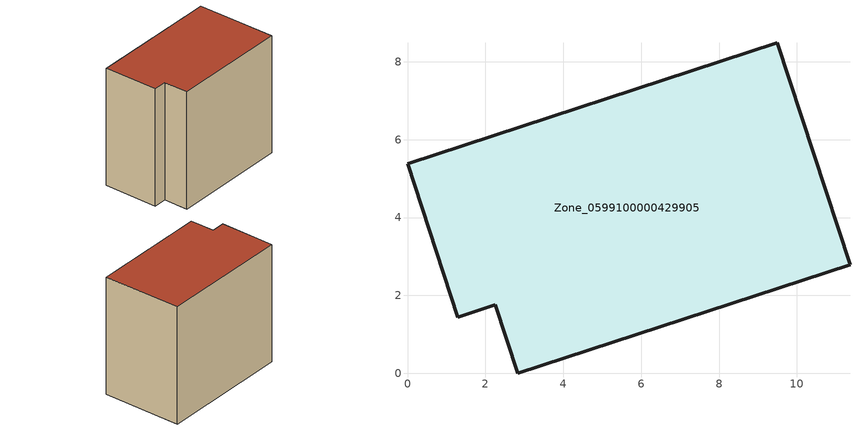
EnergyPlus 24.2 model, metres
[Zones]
Zone_0599100000429905
 floor ground (C_G): 0,5.39 9.5,8.49 11.36,2.79 2.83,0 2.25,1.75 1.29,1.44 z2.95
 wall outside (C_F): 9.5,8.49 0,5.39 1.29,1.44 2.25,1.75 2.83,0 11.36,2.79 9.5,8.49 z2.95:12.03
 roof outside (C_R): 11.36,2.79 9.5,8.49 0,5.39 1.29,1.44 2.25,1.75 2.83,0 z12.03
[BUILDING]
Pand.0599100000429905: North Axis=0; Terrain=City; Loads Convergence Tolerance Value=0.04; Temperature Convergence Tolerance Value=0.4; Solar Distribution=FullExterior; Maximum Number of Warmup Days=25; Minimum Number of Warmup Days=1
[Site:Location]
Rotterdam.The.Hague.AP_ZH_NLD Design_Conditions: Latitude=51.96; Longitude=4.45; Time Zone=1; Elevation=-4.5
[SITE:GROUNDTEMPERATURE:BUILDINGSURFACE]
18, 18, 18, 18, 18, 18, 18, 18, 18, 18, 18, 18
[MATERIAL] Thermal Absorptance=0.9; Solar Absorptance=0.7; Visible Absorptance=0.7
Name | Roughness | Thickness | Conductivity | Density | Specific Heat
G.TI.2006-2014 | MediumSmooth | 0.15 | 0.06 | 540 | 1210
F.TI.2006-2014 | Rough | 0.3 | 0.12 | 1920 | 840
R.TI.2006-2014 | MediumRough | 0.2 | 0.08 | 1500 | 1000
[CONSTRUCTION]
C_G: G.TI.2006-2014
C_F: F.TI.2006-2014
C_R: R.TI.2006-2014
[ZONE]
Zone_0599100000429905: Type=1; Multiplier=1; Ceiling Height=Autocalculate; Volume=Autocalculate; Floor Area=autocalculate; Part of Total Floor Area=Yes
[ZONEINFILTRATION:DESIGNFLOWRATE]
Infil_Zone_0599100000429905: Zone or ZoneList or Space or SpaceList=Zone_0599100000429905; Schedule=AlwaysOn; Design Flow Rate Calculation Method=Flow/Area; Flow Rate per Floor Area=0.0015; Constant Term Coefficient=1; Temperature Term Coefficient=0; Velocity Term Coefficient=0; Velocity Squared Term Coefficient=0
[HVACTEMPLATE:ZONE:IDEALLOADSAIRSYSTEM]
Zone_0599100000429905: Maximum Heating Supply Air Temperature=50; Minimum Cooling Supply Air Temperature=13; Maximum Heating Supply Air Humidity Ratio=0.0156; Minimum Cooling Supply Air Humidity Ratio=0.0077; Heating Limit=NoLimit; Cooling Limit=NoLimit; Dehumidification Control Type=ConstantSensibleHeatRatio; Cooling Sensible Heat Ratio=0.7; Dehumidification Setpoint=60; Humidification Control Type=None; Humidification Setpoint=30; Outdoor Air Method=None; Outdoor Air Flow Rate per Person=0.00944; Outdoor Air Flow Rate per Zone Floor Area=0; Outdoor Air Flow Rate per Zone=0; Demand Controlled Ventilation Type=None; Outdoor Air Economizer Type=NoEconomizer; Heat Recovery Type=None; Sensible Heat Recovery Effectiveness=0.7; Latent Heat Recovery Effectiveness=0.65
[ZONECONTROL:THERMOSTAT]
ThermostatControl_Zone_0599100000429905: Zone or ZoneList=Zone_0599100000429905; Control Type Schedule=DualSetpointControlType; Control 1=Thermostat_Zone_0599100000429905; Temperature Difference Between Cutout And Setpoint=0
[THERMOSTATSETPOINT:DUALSETPOINT]
Thermostat_Zone_0599100000429905: Heating Setpoint Temperature Schedule=HeatingSetpoint_Zone_0599100000429905; Cooling Setpoint Temperature Schedule=CoolingSetpoint_Zone_0599100000429905
[SCHEDULE:COMPACT]
HeatingSetpoint_Zone_0599100000429905: Through: 12/31, For: AllDays, Until: 24:00, 21
CoolingSetpoint_Zone_0599100000429905: Through: 12/31, For: AllDays, Until: 24:00, 24
DualSetpointControlType: Through: 12/31, For: AllDays, Until: 24:00, 4
AlwaysOn: Through: 12/31, For: AllDays, Until: 24:00, 1
